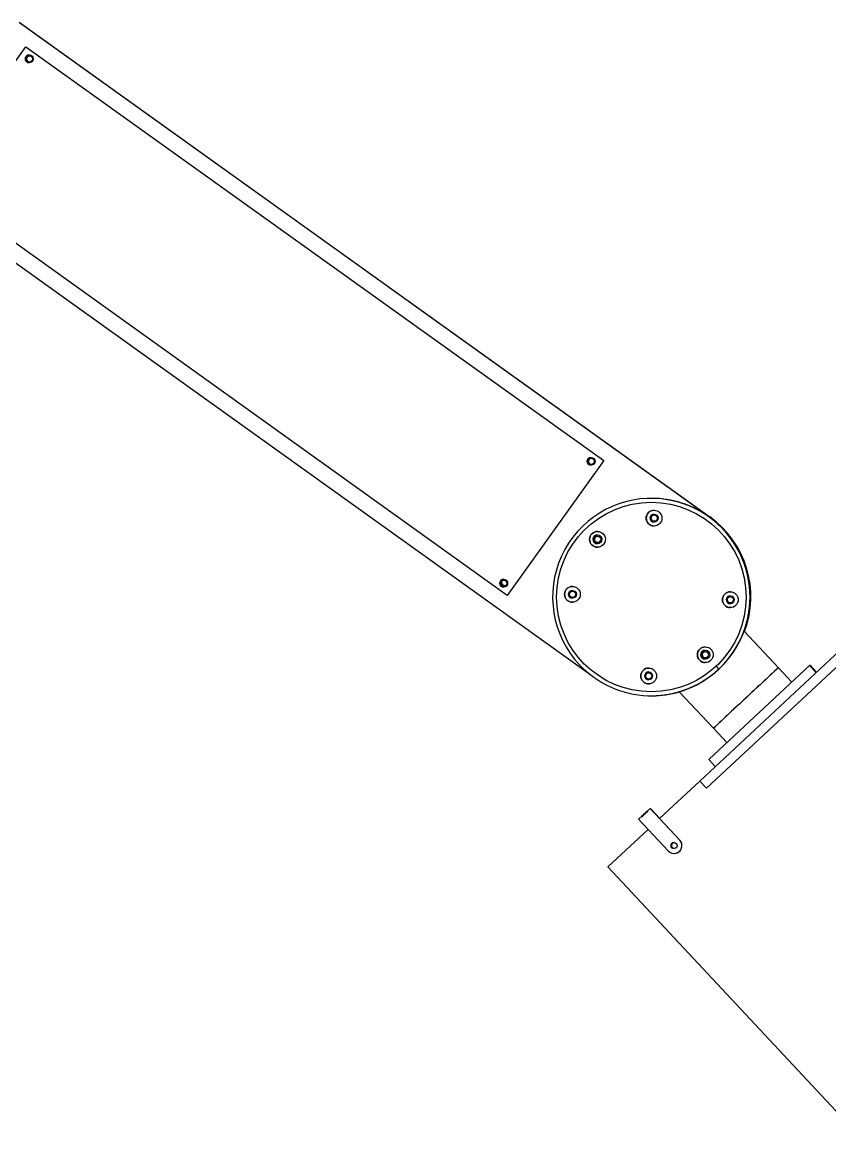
# Model space of a CAD drawing. Header units: millimetres. Extents: x -551930 to 36223, y -1733730 to 8014.
# Drawn here: x -551861.9 to -551815.9, y -1733504.4 to -1733440.7 of the extents above; entities that cross this region are included whole.
import ezdxf

# ---------------------------------------------------------------- set-up
doc = ezdxf.new("R2010")
doc.units = ezdxf.units.MM
doc.layers.get('0').update_dxf_attribs({"lineweight": 35})

msp = doc.modelspace()

# ---------------------------------------------------------------- linework, layer by layer
at = {"color": 7, "linetype": 'Continuous', "lineweight": 25}
for p, q in [((-551822.725, -1733468.857), (-551862.045, -1733440.677)), ((-551862.022, -1733440.677), (-551822.702, -1733468.857)), ((-551867.16, -1733449.745), (-551861.655, -1733442.064)), ((-551861.655, -1733442.064), (-551828.736, -1733465.656)), ((-551861.655, -1733442.064), (-551861.655, -1733442.064)), ((-551861.655, -1733442.064), (-551828.736, -1733465.656)), ((-551834.241, -1733473.337), (-551867.16, -1733449.745)), ((-551868.598, -1733449.821), (-551829.604, -1733477.768)), ((-551828.736, -1733465.656), (-551834.241, -1733473.337)), ((-551828.736, -1733465.656), (-551834.241, -1733473.337)), ((-551828.736, -1733465.656), (-551828.736, -1733465.656)), ((-551826.022, -1733467.804), (-551826.024, -1733467.804)), ((-551826.006, -1733467.804), (-551826.022, -1733467.804)), ((-551826.002, -1733467.804), (-551826.006, -1733467.804)), ((-551825.992, -1733468.798), (-551825.989, -1733468.798)), ((-551822.725, -1733468.857), (-551822.729, -1733468.857)), ((-551822.725, -1733468.857), (-551822.702, -1733468.857)), ((-551829.217, -1733470.006), (-551829.215, -1733470.006)), ((-551834.478, -1733472.735), (-551834.478, -1733472.735)), ((-551830.644, -1733473.141), (-551830.641, -1733473.141)), ((-551834.241, -1733473.337), (-551834.241, -1733473.337)), ((-551821.649, -1733473.449), (-551821.646, -1733473.449)), ((-551823.261, -1733483.914), (-551812.777, -1733474.125)), ((-551822.877, -1733484.325), (-551812.393, -1733474.536)), ((-551818.789, -1733477.457), (-551820.736, -1733475.372)), ((-551823.075, -1733476.584), (-551823.072, -1733476.584)), ((-551822.76, -1733482.694), (-551817.004, -1733477.32)), ((-551822.183, -1733477.54), (-551822.182, -1733477.54)), ((-551818.026, -1733478.274), (-551818.789, -1733477.457)), ((-551816.629, -1733477.722), (-551817.004, -1733477.32)), ((-551817.004, -1733477.32), (-551816.984, -1733477.32)), ((-551816.618, -1733477.712), (-551816.984, -1733477.32)), ((-551826.3, -1733477.793), (-551826.298, -1733477.793)), ((-551826.024, -1733479.054), (-551826.022, -1733479.054)), ((-551826.022, -1733479.054), (-551826.006, -1733479.054)), ((-551826.006, -1733479.054), (-551825.979, -1733479.054)), ((-551824.436, -1733478.827), (-551822.49, -1733480.912)), ((-551822.49, -1733480.912), (-551821.727, -1733481.729)), ((-551822.384, -1733483.096), (-551822.76, -1733482.694)), ((-551823.261, -1733483.914), (-551825.553, -1733486.054)), ((-551823.261, -1733483.914), (-551822.877, -1733484.325)), ((-551826.75, -1733486.093), (-551826.092, -1733485.479)), ((-551824.403, -1733487.288), (-551826.092, -1733485.479)), ((-551826.092, -1733485.479), (-551826.087, -1733485.479)), ((-551826.087, -1733485.479), (-551825.551, -1733486.053)), ((-551826.079, -1733485.487), (-551826.07, -1733485.479)), ((-551826.07, -1733485.479), (-551826.065, -1733485.479)), ((-551826.065, -1733485.479), (-551825.539, -1733486.042)), ((-551824.401, -1733487.288), (-551825.553, -1733486.054)), ((-551826.212, -1733486.67), (-551828.503, -1733488.809)), ((-551826.75, -1733486.093), (-551825.061, -1733487.902)), ((-551824.403, -1733487.288), (-551824.401, -1733487.288)), ((-551824.732, -1733488.045), (-551824.73, -1733488.045)), ((-551813.935, -1733504.411), (-551828.503, -1733488.809))]:
    msp.add_line(p, q, dxfattribs=at)
at = {"color": 8, "linetype": 'Continuous', "lineweight": 25}
msp.add_line((-551826.07, -1733485.479), (-551825.542, -1733486.044), dxfattribs=at)
at = {"color": 7, "linetype": 'Continuous', "lineweight": 25, "flags": 128}
for points in [[(-551825.865, -1733468.749), (-551825.929, -1733468.76), (-551825.989, -1733468.798)], [(-551829.09, -1733469.957), (-551829.154, -1733469.969), (-551829.215, -1733470.006)], [(-551834.478, -1733472.735), (-551834.398, -1733472.771), (-551834.347, -1733472.777)], [(-551830.516, -1733473.092), (-551830.58, -1733473.104), (-551830.641, -1733473.141)], [(-551821.522, -1733473.4), (-551821.586, -1733473.412), (-551821.646, -1733473.449)], [(-551822.948, -1733476.535), (-551823.012, -1733476.547), (-551823.072, -1733476.584)], [(-551826.173, -1733477.744), (-551826.237, -1733477.755), (-551826.298, -1733477.793)], [(-551824.714, -1733487.764), (-551824.777, -1733487.749), (-551824.83, -1733487.71)], [(-551824.718, -1733487.763), (-551824.775, -1733487.749), (-551824.828, -1733487.71)]]:
    msp.add_lwpolyline(points, dxfattribs=at)
at = {"color": 7, "linetype": 'Continuous', "flags": 128}
for points in [[(-551826.259, -1733485.639), (-551826.289, -1733485.667), (-551826.339, -1733485.714), (-551826.4, -1733485.771), (-551826.464, -1733485.831), (-551826.521, -1733485.884), (-551826.561, -1733485.921), (-551826.58, -1733485.939), (-551826.574, -1733485.933), (-551826.544, -1733485.904), (-551826.494, -1733485.858), (-551826.433, -1733485.801), (-551826.369, -1733485.741), (-551826.312, -1733485.688), (-551826.271, -1733485.65), (-551826.253, -1733485.633), (-551826.259, -1733485.639)], [(-551826.556, -1733485.933), (-551826.526, -1733485.904), (-551826.476, -1733485.858), (-551826.415, -1733485.801), (-551826.351, -1733485.741), (-551826.295, -1733485.688), (-551826.254, -1733485.65), (-551826.235, -1733485.633), (-551826.241, -1733485.639), (-551826.271, -1733485.667), (-551826.321, -1733485.714), (-551826.382, -1733485.771), (-551826.446, -1733485.831), (-551826.503, -1733485.884), (-551826.544, -1733485.921), (-551826.562, -1733485.939), (-551826.556, -1733485.933)]]:
    msp.add_lwpolyline(points, dxfattribs=at)
at = {"color": 7, "linetype": 'Continuous', "lineweight": 25}
for centre, radius in [((-551861.46, -1733442.757), 0.225), ((-551861.46, -1733442.757), 0.182), ((-551829.456, -1733465.694), 0.225), ((-551829.455, -1733465.694), 0.182), ((-551826.025, -1733473.429), 5.4), ((-551825.871, -1733468.931), 0.45), ((-551825.869, -1733468.931), 0.225), ((-551825.868, -1733468.931), 0.182), ((-551829.096, -1733470.139), 0.45), ((-551829.094, -1733470.139), 0.253), ((-551829.093, -1733470.139), 0.182), ((-551834.436, -1733472.644), 0.225), ((-551834.436, -1733472.644), 0.182), ((-551830.522, -1733473.274), 0.45), ((-551830.521, -1733473.274), 0.225), ((-551830.519, -1733473.274), 0.182), ((-551821.527, -1733473.583), 0.45), ((-551821.526, -1733473.583), 0.225), ((-551821.524, -1733473.583), 0.182), ((-551822.954, -1733476.718), 0.45), ((-551822.952, -1733476.718), 0.253), ((-551822.951, -1733476.718), 0.182), ((-551826.179, -1733477.926), 0.45), ((-551826.177, -1733477.926), 0.225), ((-551826.176, -1733477.926), 0.182), ((-551824.732, -1733487.595), 0.169)]:
    msp.add_circle(centre, radius, dxfattribs=at)
for centre, radius, start, end in [((-551861.46, -1733442.757), 0.225, 90.00013, 269.99987), ((-551861.458, -1733442.757), 0.182, 90.00013, 269.99987), ((-551861.438, -1733442.757), 0.182, 93.36683, 266.63317), ((-551861.437, -1733442.757), 0.182, 93.59156, 266.40844), ((-551829.455, -1733465.694), 0.225, 90.00013, 269.99987), ((-551829.453, -1733465.694), 0.182, 90.00013, 269.99987), ((-551829.434, -1733465.694), 0.182, 93.36683, 266.63317), ((-551829.432, -1733465.694), 0.182, 93.59156, 266.40844), ((-551826.024, -1733473.429), 5.625, 313.03692, 223.03707), ((-551826.022, -1733473.429), 5.625, 313.03705, 89.99983), ((-551826.022, -1733473.429), 5.625, 270.00014, 89.99986), ((-551826.002, -1733473.429), 5.625, 54.37178, 89.99999), ((-551825.869, -1733468.931), 0.45, 90.00014, 269.99986), ((-551825.868, -1733468.931), 0.225, 90.00013, 269.99987), ((-551825.865, -1733468.931), 0.182, 133.037, 269.99988), ((-551825.979, -1733473.429), 5.625, 339.48949, 54.37174), ((-551829.094, -1733470.139), 0.45, 90.00014, 269.99986), ((-551829.093, -1733470.139), 0.253, 90.00013, 269.99987), ((-551829.09, -1733470.139), 0.182, 133.037, 269.99988), ((-551834.436, -1733472.644), 0.225, 90.00013, 269.99987), ((-551834.434, -1733472.644), 0.182, 90.00013, 269.99987), ((-551834.414, -1733472.644), 0.182, 93.36683, 266.63317), ((-551834.413, -1733472.644), 0.182, 93.59157, 266.40843), ((-551834.347, -1733472.552), 0.225, 180.75609, 234.37175), ((-551834.347, -1733472.552), 0.225, 180.62372, 234.37175), ((-551834.347, -1733472.552), 0.225, 234.37177, 280.0828), ((-551830.521, -1733473.274), 0.45, 90.00014, 269.99986), ((-551830.519, -1733473.274), 0.225, 90.00013, 269.99987), ((-551830.516, -1733473.274), 0.182, 133.037, 269.99988), ((-551821.526, -1733473.583), 0.45, 90.00014, 269.99986), ((-551821.524, -1733473.583), 0.225, 90.00013, 269.99987), ((-551821.522, -1733473.583), 0.182, 133.037, 269.99988), ((-551822.952, -1733476.718), 0.45, 90.00014, 269.99986), ((-551822.951, -1733476.718), 0.253, 90.00013, 269.99987), ((-551822.948, -1733476.718), 0.182, 133.037, 269.99988), ((-551826.024, -1733473.429), 5.625, 223.03687, 313.03712), ((-551826.177, -1733477.926), 0.45, 90.00014, 269.99986), ((-551826.176, -1733477.926), 0.225, 90.00013, 269.99987), ((-551826.022, -1733473.429), 5.625, 270.00001, 313.03711), ((-551442.588, -1733884.072), 553.952, 132.7751, 133.29872), ((-551800.001, -1733456.594), 30.51, 222.93141, 223.35467), ((-551587.702, -1733727.669), 340.598, 132.72453, 133.15113), ((-551826.173, -1733477.926), 0.182, 133.037, 269.99988), ((-551825.979, -1733473.429), 5.625, 270, 286.00129), ((-551575.732, -1733742.42), 359.549, 132.93505, 133.33767), ((-551824.732, -1733487.595), 0.45, 223.03709, 43.0371), ((-551824.73, -1733487.595), 0.45, 270.00016, 43.03698), ((-551824.73, -1733487.595), 0.169, 90.00013, 269.99987), ((-551824.707, -1733487.595), 0.169, 92.86488, 223.03698), ((-551824.705, -1733487.595), 0.169, 94.64199, 223.03697)]:
    msp.add_arc(centre, radius, start, end, dxfattribs=at)

doc.saveas('drawing.dxf')
